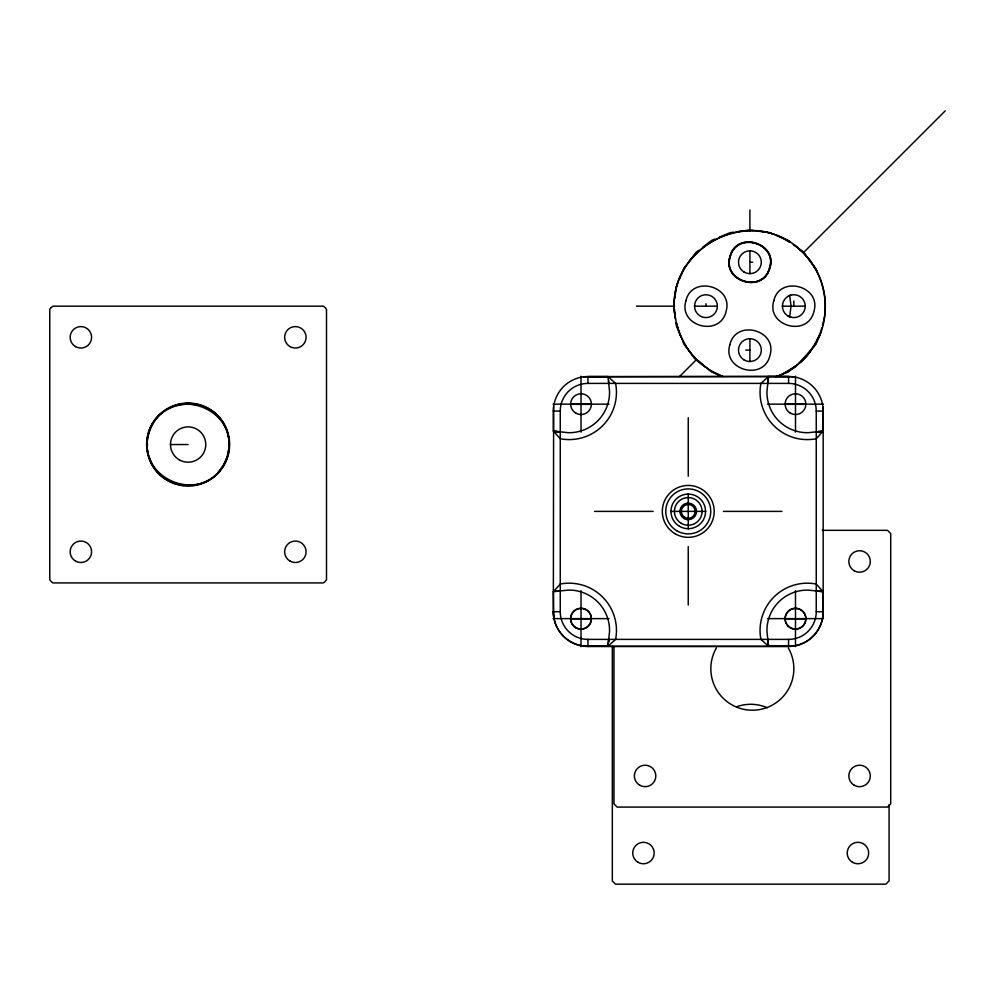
<?xml version="1.0" encoding="UTF-8"?>
<svg xmlns="http://www.w3.org/2000/svg" width="995" height="995" viewBox="0 0 995 995"><rect width="100%" height="100%" fill="white"/><g stroke="black" fill="none" stroke-linecap="round" stroke-linejoin="round"><path stroke-width="1.49" d="M583.418 646.016L607.933 646.277L615.606 639.387A47.275 47.275 0 0 0 560.26 584.04L553.382 591.714L553.63 616.241M822.865 406.569L823.126 431.084L816.248 438.745A47.275 47.275 0 0 1 760.901 383.398L768.563 376.52L793.09 376.782M553.63 406.569L553.344 612.099M822.865 616.241L823.126 591.714L816.248 584.04A47.275 47.275 0 0 0 760.901 639.387L768.563 646.265L793.09 646.016M768.563 376.533L766.958 391.222A40.372 40.372 0 0 0 808.425 432.688L823.126 431.084L816.248 431.83L823.126 431.842M229.173 447.613A41.168 41.168 0 0 0 229.285 444.541C226.412 383.411 135.32 395.401 148.355 455.2A41.168 41.168 0 0 0 152.471 465.125C165.095 487.948 199.137 492.438 217.233 473.657A41.168 41.168 0 0 0 220.305 470.212M222.146 467.725A41.168 41.168 0 0 0 223.775 465.125L227.88 455.2L229.285 444.541M807.181 257.319C759.658 199.112 662.359 244.397 675.331 317.878M674.846 298.189L676.389 286.473L677.632 283.475M790.876 317.206L789.669 316.833L791.062 306.174L789.669 295.515L790.876 295.154M821.746 328.014L819.855 335.066L811.808 349.22L815.838 343.561L818.412 337.591L815.813 344.233L799.283 363.262M822.479 325.241C828.897 304.209 824.208 280.13 811.311 262.469M679.473 279.035L683.988 268.128L685.965 265.541M818.947 336.658L820.328 333.325M813.835 346.807C835.066 314.034 825.788 266.361 793.326 244.583M816.895 340.228L820.452 332.852M811.485 349.606L809.992 352.193L794.769 367.404L778.936 376.073L796.037 366.185M808.947 353.25L811.286 349.954L805.788 356.409M217.233 473.657L223.775 465.125M688.901 261.722L696.09 252.357L698.664 250.379M679.535 376.545L696.002 360.078C682.383 344.083 673.615 324.233 674.224 302.953M803.612 252.469L945.25 110.831M702.482 247.457L711.848 240.268L714.858 239.024M801.137 361.969L808.699 353.499L806.559 356.596L798.475 364.008L786.311 372.366M791.498 368.809L797.318 364.891L787.953 372.08L784.955 373.324M789.669 316.833L788.127 316.062A11.418 11.418 0 0 1 788.127 296.286L789.669 295.515M719.298 237.183L730.206 232.668L733.427 232.245M778.277 376.098L780.503 375.165M775.889 376.657L784.048 373.697M738.19 231.611L749.907 230.069L753.128 230.492M553.382 591.714L568.083 590.11A40.372 40.372 0 0 1 609.537 631.576L607.933 646.265L608.691 639.387L608.691 642.148M583.418 376.782L788.575 376.483A34.589 34.589 0 0 1 823.163 411.072L823.163 612.099M749.907 262.245L752.668 262.245M636.439 306.174L674.548 306.174M694.547 306.174L717.383 306.174A11.418 11.418 0 0 0 700.256 296.286A11.418 11.418 0 0 0 700.256 316.062A11.418 11.418 0 0 0 717.383 306.174M782.418 306.174L805.254 306.174A11.418 11.418 0 0 0 788.127 296.286M745.752 350.103L749.907 350.103M553.344 411.134A34.589 34.589 0 0 1 587.933 376.545L607.933 376.533L615.606 383.398A47.275 47.275 0 0 1 560.26 438.745L553.382 431.084L553.344 411.084L560.26 411.072A27.673 27.673 0 0 1 587.933 383.398L788.575 383.398A27.673 27.673 0 0 1 816.248 411.072L823.163 411.072M553.058 404.157L608.965 404.157M767.543 404.157L823.437 404.157M570.757 404.318L591.266 404.318M785.242 404.318L805.739 404.318M554.762 431.842L560.26 431.83L553.382 431.084L568.083 432.688A40.372 40.372 0 0 0 609.537 391.222L607.933 376.52M146.613 444.541L147.658 444.541M170.481 444.541L188.117 444.541M594.575 511.393L653.106 511.393M670.68 511.393L705.828 511.393M723.402 511.393L781.933 511.393M822.256 530.335L887.503 530.335L890.712 533.531L890.712 803.873L887.503 807.082L617.174 807.082L613.965 803.873L613.965 646.949M554.762 590.968L560.26 590.955M788.575 639.387L788.575 646.464A34.589 34.589 0 0 0 823.163 611.776L816.248 611.714A27.673 27.673 0 0 1 788.575 639.387L587.933 639.387A27.673 27.673 0 0 1 560.26 611.714L553.344 611.714A34.589 34.589 0 0 0 587.933 646.302L788.575 646.364A34.601 34.601 0 0 0 823.163 611.875M553.058 618.629L608.965 618.629M767.543 618.629L823.437 618.629M570.757 618.803L591.266 618.803M785.242 618.803L805.739 618.803M587.709 646.464L788.799 646.464M823.126 590.968L816.248 590.955L823.126 591.714L808.425 590.11A40.372 40.372 0 0 0 766.958 631.576L768.563 646.265L767.817 639.387L767.817 646.277M757.891 231.126L769.595 232.668L772.605 233.912M777.045 235.753L787.953 240.268L790.527 242.245M721.636 376.135L711.848 372.08L694.112 357.416M709.273 370.103L723.042 376.508M789.309 242.27C737.419 206.462 662.309 257.68 675.642 319.022M721.002 376.135C699.423 366.371 681.426 347.155 676.849 323.499M794.346 245.18L803.711 252.357L805.689 254.944M696.09 359.991L705.455 367.18M798.5 248.65L803.375 252.581L810.937 261.809L808.537 258.675M813.699 265.429L817.057 271.125L807.791 257.929M691.177 353.598L683.988 344.233L682.744 341.223M680.903 336.783L676.389 325.875L675.966 322.654M148.355 455.2L152.471 465.125M889.07 804.843L889.07 880.973L885.873 884.169L615.532 884.169L612.335 880.973L612.335 646.364M816.248 411.072L816.248 611.714M795.49 376.209L795.49 432.104M795.49 590.682L795.49 646.576M793.836 300.987L793.836 306.174M788.575 383.398L788.575 376.483L587.933 376.583L587.933 383.398M767.817 376.533L767.817 383.398M749.907 210.007L749.907 230.989M749.907 250.827L749.907 273.662M749.907 338.698L749.907 361.521M705.965 303.749L705.965 306.174M688.254 417.713L688.254 476.244M688.254 493.818L688.254 528.967M688.254 546.541L688.254 605.072M608.691 380.65L608.691 383.398M587.933 639.387L587.933 646.464A34.589 34.589 0 0 1 553.344 611.875M581.018 376.209L581.018 432.104M581.018 590.682L581.018 646.576M560.26 411.072L560.26 611.714M228.825 450.685A41.168 41.168 0 0 1 227.88 455.2M227.457 456.668A41.168 41.168 0 0 1 225.853 461.008M216.126 474.714A41.168 41.168 0 0 1 213.788 476.729M208.701 480.199A41.168 41.168 0 0 1 198.776 484.304M197.296 484.677A41.168 41.168 0 0 1 192.731 485.46M183.515 485.46A41.168 41.168 0 0 1 178.951 484.677M177.471 484.304A41.168 41.168 0 0 1 168.876 480.933M166.227 479.403A41.168 41.168 0 0 1 160.108 474.714M159.013 473.657A41.168 41.168 0 0 1 153.255 466.444M147.994 453.72A41.168 41.168 0 0 1 147.422 450.685M147.21 439.939A41.168 41.168 0 0 1 147.994 435.375M148.355 433.895A41.168 41.168 0 0 1 152.471 423.969M154.996 420.101A41.168 41.168 0 0 1 167.533 408.895M168.876 408.161A41.168 41.168 0 0 1 180.456 404.107M185.058 403.497A41.168 41.168 0 0 1 191.189 403.497M195.791 404.107A41.168 41.168 0 0 1 228.825 438.409M805.254 306.174A11.418 11.418 0 0 1 788.127 316.062M737.009 706.612A41.516 41.516 0 0 1 767.307 707.756M788.289 647.944A41.516 41.516 0 0 1 752.332 710.219A41.516 41.516 0 0 1 716.388 647.944M685.916 300.801C678.043 326.298 720.094 337.566 726.014 311.547C733.887 286.05 691.848 274.794 685.916 300.801M729.857 256.872C721.972 282.369 764.023 293.625 769.943 267.618C777.829 242.121 735.778 230.852 729.857 256.872M730.193 256.959C722.457 282.02 763.787 293.09 769.608 267.518C777.344 242.469 736.014 231.387 730.193 256.959M729.857 344.743C721.972 370.227 764.023 381.495 769.943 355.476C777.829 329.992 735.778 318.723 729.857 344.743M773.787 300.801C765.914 326.298 807.952 337.566 813.885 311.547C821.758 286.05 779.707 274.794 773.787 300.801M150.419 428.932C130.594 478.421 204.846 509.179 225.828 460.163C245.653 410.674 171.389 379.916 150.419 428.932M730.89 254.372C719.845 278.401 759.72 294.918 768.911 270.118C779.956 246.076 740.081 229.559 730.89 254.372M51.143 307.567L49.75 309.383L49.75 579.712L51.143 581.528L52.959 582.921L323.288 582.921L325.104 581.528L326.497 579.712L326.497 309.383L325.104 307.567L323.288 306.174L52.959 306.174L51.143 307.567M179.299 459.827A17.636 17.636 0 0 0 205.766 444.541A17.636 17.636 0 0 0 179.299 429.268A17.636 17.636 0 0 0 179.299 459.827M75.52 561.068A10.721 10.721 0 0 0 91.602 551.79A10.721 10.721 0 0 0 75.52 542.499A10.721 10.721 0 0 0 75.52 561.068M167.371 480.498A41.516 41.516 0 0 0 229.634 444.541A41.516 41.516 0 0 0 167.371 408.597A41.516 41.516 0 0 0 167.371 480.498M289.993 561.068A10.721 10.721 0 0 0 306.087 551.79A10.721 10.721 0 0 0 289.993 542.499A10.721 10.721 0 0 0 289.993 561.068M289.993 346.596A10.721 10.721 0 0 0 306.087 337.305A10.721 10.721 0 0 0 289.993 328.027A10.721 10.721 0 0 0 289.993 346.596M75.52 346.596A10.721 10.721 0 0 0 91.602 337.305A10.721 10.721 0 0 0 75.52 328.027A10.721 10.721 0 0 0 75.52 346.596M744.198 359.991A11.418 11.418 0 0 0 761.312 350.103A11.418 11.418 0 0 0 744.198 340.228A11.418 11.418 0 0 0 744.198 359.991M744.198 272.132A11.418 11.418 0 0 0 761.312 262.245A11.418 11.418 0 0 0 744.198 252.357A11.418 11.418 0 0 0 744.198 272.132M638.106 862.329A10.721 10.721 0 0 0 654.188 853.038A10.721 10.721 0 0 0 638.106 843.748A10.721 10.721 0 0 0 638.106 862.329M852.578 862.329A10.721 10.721 0 0 0 868.66 853.038A10.721 10.721 0 0 0 852.578 843.748A10.721 10.721 0 0 0 852.578 862.329M854.207 570.757A10.721 10.721 0 0 0 870.302 561.466A10.721 10.721 0 0 0 854.207 552.175A10.721 10.721 0 0 0 854.207 570.757M639.735 785.229A10.721 10.721 0 0 0 655.817 775.938A10.721 10.721 0 0 0 639.735 766.66A10.721 10.721 0 0 0 639.735 785.229M854.207 785.229A10.721 10.721 0 0 0 870.302 775.938A10.721 10.721 0 0 0 854.207 766.66A10.721 10.721 0 0 0 854.207 785.229M790.304 627.621A10.373 10.373 0 0 0 805.863 618.629A10.373 10.373 0 0 0 790.304 609.636A10.373 10.373 0 0 0 790.304 627.621M788.152 626.141A10.373 10.373 0 0 0 805.515 621.489A10.373 10.373 0 0 0 792.804 608.778A10.373 10.373 0 0 0 788.152 626.141M575.831 627.621A10.373 10.373 0 0 0 591.391 618.629A10.373 10.373 0 0 0 575.831 609.636A10.373 10.373 0 0 0 575.831 627.621M573.68 626.141A10.373 10.373 0 0 0 591.042 621.489A10.373 10.373 0 0 0 578.331 608.778A10.373 10.373 0 0 0 573.68 626.141M790.304 413.136A10.373 10.373 0 0 0 805.863 404.157A10.373 10.373 0 0 0 790.304 395.164A10.373 10.373 0 0 0 790.304 413.136M575.831 413.136A10.373 10.373 0 0 0 591.391 404.157A10.373 10.373 0 0 0 575.831 395.164A10.373 10.373 0 0 0 575.831 413.136M675.282 533.855A25.945 25.945 0 0 0 714.199 511.393A25.945 25.945 0 0 0 675.282 488.918A25.945 25.945 0 0 0 675.282 533.855M681.339 523.382A13.843 13.843 0 0 0 702.084 511.393A13.843 13.843 0 0 0 681.339 499.415A13.843 13.843 0 0 0 681.339 523.382M679.61 526.38A17.301 17.301 0 0 0 705.554 511.405A17.301 17.301 0 0 0 679.61 496.418A17.301 17.301 0 0 0 679.61 526.38M677.01 530.87A22.487 22.487 0 0 0 710.741 511.393A22.487 22.487 0 0 0 677.01 491.916A22.487 22.487 0 0 0 677.01 530.87M684.1 518.582A8.308 8.308 0 0 0 696.55 511.393A8.308 8.308 0 0 0 684.1 504.204A8.308 8.308 0 0 0 684.1 518.582M684.796 517.388A6.915 6.915 0 0 0 695.169 511.393A6.915 6.915 0 0 0 684.796 505.398A6.915 6.915 0 0 0 684.796 517.388"/></g></svg>
